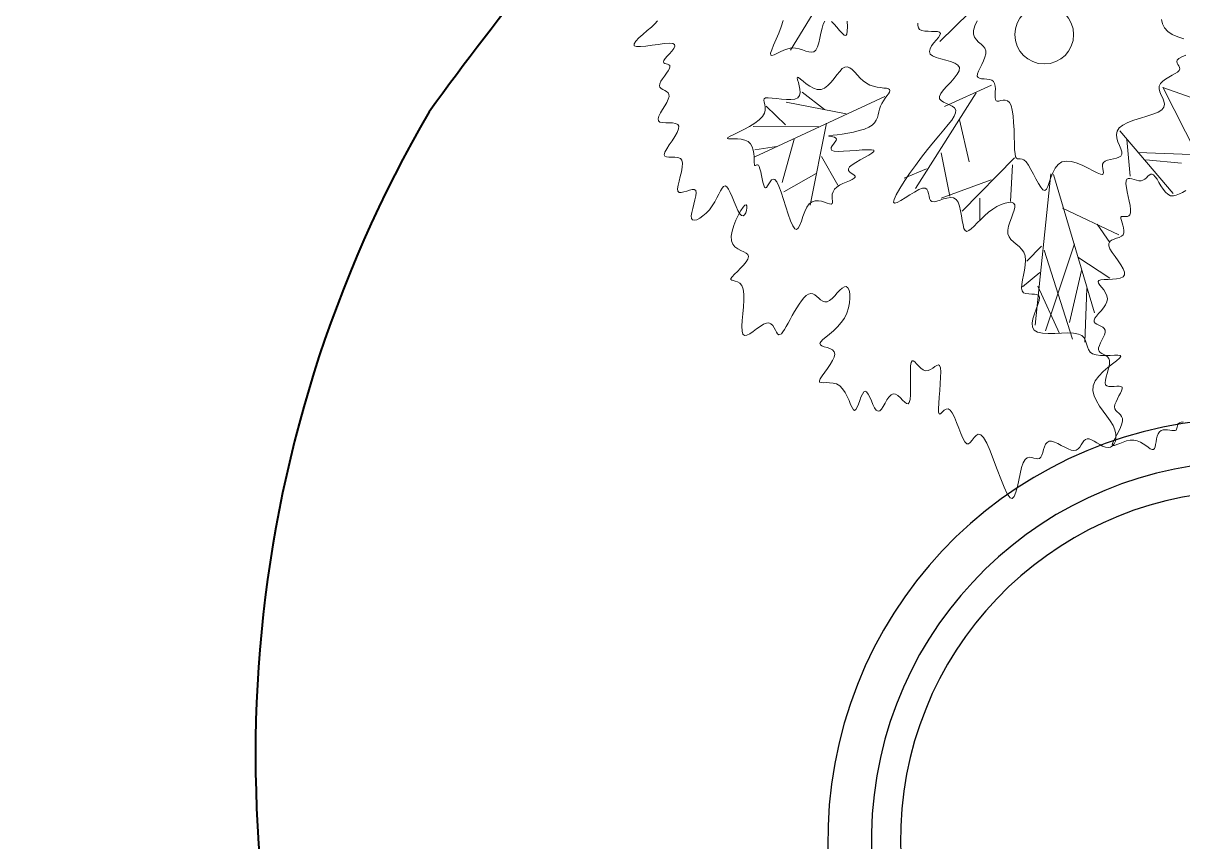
# Model space of a CAD drawing. Extents: x 2080 to 102394, y 2071 to 93424.
# Drawn here: x 85230.2 to 85470, y 81868.4 to 82037.5 of the extents above; entities that cross this region are included whole.
import ezdxf

# ---------------------------------------------------------------- set-up
doc = ezdxf.new("R2010")
doc.units = 0
doc.header["$LTSCALE"] = 20
doc.header["$MEASUREMENT"] = 0
doc.layers.add('BUILDING', color=4, linetype='Continuous', lineweight=40)
doc.layers.add('casuanut tree', color=100, linetype='Continuous', lineweight=5)
doc.layers.add('R.C.C Wall', color=50, linetype='Continuous')
doc.layers.add('road', color=2, linetype='Continuous')

# ---------------------------------------------------------------- blocks, each defined once
blk = doc.blocks.new('tr')
at = {"layer": 'casuanut tree'}
for p, q in [((-0.4628, 0.2409), (-0.6017, 0.0989)), ((-0.1639, 0.0898), (-0.2485, 0.0385)), ((-0.6532, -0.073), (-0.6884, -0.0189)), ((-0.5062, -0.0793), (-0.6394, -0.0202)), ((-0.5539, -0.0579), (-0.5967, -0.0051)), ((-0.4069, -0.0604), (-0.7425, -0.1308)), ((-0.5766, -0.0956), (-0.7299, -0.0592)), ((-0.6407, -0.1107), (-0.6922, -0.205)), ((-0.5565, -0.0906), (-0.6394, -0.2729)), ((-0.1911, -0.1005), (-0.3843, -0.2908)), ((-0.1519, -0.0915), (-0.2726, -0.1156)), ((-0.6859, -0.1183), (-0.7387, -0.1145)), ((-0.5866, -0.166), (-0.564, -0.2415)), ((-0.2454, -0.1549), (-0.2454, -0.2576)), ((0.2467, -0.1881), (0.3161, -0.4691)), ((0.249, -0.1907), (0.472, -0.3327)), ((-0.608, -0.2025), (-0.6935, -0.2276)), ((-0.3058, -0.2214), (-0.3088, -0.3271)), ((-0.3481, -0.2516), (-0.4054, -0.2606)), ((-0.1368, -0.2727), (-0.2877, -0.3694)), ((0.1229, -0.2667), (0.2134, -0.4419)), ((-0.1458, -0.2878), (-0.17, -0.3724)), ((0.135, -0.2908), (0.1229, -0.3785)), ((-0.2032, -0.312), (-0.33, -0.3271)), ((-0.0613, -0.3301), (-0.179, -0.6745)), ((0.1531, -0.3271), (0.2768, -0.3603)), ((-0.2394, -0.3482), (-0.2515, -0.3996)), ((-0.0552, -0.3331), (-0.0341, -0.6775)), ((0.1682, -0.3482), (0.2497, -0.3754)), ((-0.0526, -0.416), (0.0645, -0.5084)), ((-0.1217, -0.4933), (-0.1639, -0.5204)), ((0.0195, -0.4723), (0.0397, -0.5219)), ((-0.0436, -0.5061), (-0.1585, -0.6932)), ((-0.1179, -0.5039), (-0.0999, -0.727)), ((-0.1398, -0.5537), (-0.1881, -0.5778)), ((-0.0432, -0.5386), (0.0202, -0.605)), ((-0.0413, -0.5715), (-0.0976, -0.6865)), ((-0.1517, -0.585), (-0.1269, -0.7067))]:
    blk.add_line(p, q, dxfattribs=at)
at = {"layer": 'casuanut tree', "color": 2}
blk.add_line((-0.0391, -0.6166), (-0.0729, -0.7406), dxfattribs=at)
at = {"layer": 'casuanut tree'}
for points in [[(0.2449, -0.4417), (0.2362, -0.444), (0.2278, -0.4461), (0.2199, -0.4475), (0.2127, -0.4475), (0.2063, -0.4454), (0.2008, -0.4407), (0.1963, -0.434), (0.1925, -0.4259), (0.1892, -0.4171), (0.1863, -0.4082), (0.1836, -0.3999), (0.1809, -0.3929), (0.1781, -0.3879), (0.175, -0.3853), (0.1716, -0.3848), (0.1679, -0.3859), (0.1639, -0.3879), (0.1596, -0.3903), (0.1551, -0.3927), (0.1504, -0.3943), (0.1455, -0.3947), (0.1403, -0.3934), (0.1351, -0.3911), (0.13, -0.3881), (0.125, -0.3852), (0.1205, -0.383), (0.1165, -0.3821), (0.1131, -0.3832), (0.1105, -0.3868), (0.1089, -0.3933), (0.1079, -0.4022), (0.1074, -0.4128), (0.1072, -0.4242), (0.1069, -0.4358), (0.1064, -0.4467), (0.1055, -0.4561), (0.1038, -0.4634), (0.1013, -0.4679), (0.098, -0.4701), (0.0944, -0.4706), (0.0906, -0.47), (0.0869, -0.4689), (0.0835, -0.468), (0.0808, -0.4678), (0.079, -0.469), (0.0783, -0.4721), (0.0783, -0.4767), (0.0788, -0.4823), (0.0793, -0.4886), (0.0795, -0.4951), (0.079, -0.5012), (0.0775, -0.5066), (0.0745, -0.5107), (0.0699, -0.5134), (0.0641, -0.5148), (0.0576, -0.5156), (0.051, -0.5164), (0.0449, -0.5175), (0.0398, -0.5196), (0.0364, -0.5232), (0.0351, -0.5288), (0.0364, -0.5367), (0.0396, -0.5464), (0.044, -0.5574), (0.0488, -0.5688), (0.0532, -0.5799), (0.0565, -0.5902), (0.0578, -0.5989), (0.0565, -0.6054), (0.0519, -0.6091), (0.0448, -0.6104), (0.0358, -0.6101), (0.0258, -0.6086), (0.0158, -0.6067), (0.0065, -0.6049), (-0.0013, -0.6039), (-0.0066, -0.6043), (-0.0088, -0.6065), (-0.0086, -0.6104), (-0.0066, -0.6157), (-0.0036, -0.622), (-0.0003, -0.6291), (0.0025, -0.6366), (0.004, -0.6442), (0.0036, -0.6516), (0.0006, -0.6585), (-0.0044, -0.6649), (-0.0107, -0.6709), (-0.0178, -0.6764), (-0.0249, -0.6814), (-0.0313, -0.6861), (-0.0363, -0.6904), (-0.0392, -0.6944), (-0.0396, -0.6981), (-0.0379, -0.7015), (-0.0348, -0.7049), (-0.0308, -0.7082), (-0.0265, -0.7117), (-0.0227, -0.7153), (-0.02, -0.7193), (-0.0189, -0.7237), (-0.02, -0.7286), (-0.0228, -0.7339), (-0.0268, -0.7394), (-0.0315, -0.745), (-0.0361, -0.7505), (-0.0403, -0.7559), (-0.0434, -0.7609), (-0.0448, -0.7654), (-0.0442, -0.7693), (-0.042, -0.7729), (-0.0386, -0.7762), (-0.0347, -0.7795), (-0.0308, -0.783), (-0.0274, -0.7869), (-0.0252, -0.7915), (-0.0246, -0.7969), (-0.026, -0.8033), (-0.029, -0.8105), (-0.0331, -0.818), (-0.0375, -0.8257), (-0.0417, -0.8331), (-0.0451, -0.84), (-0.0471, -0.8461), (-0.0471, -0.851), (-0.0446, -0.8546), (-0.0402, -0.857), (-0.0344, -0.8585), (-0.0281, -0.8596), (-0.0218, -0.8606), (-0.0162, -0.8616), (-0.012, -0.8632), (-0.0099, -0.8657), (-0.0104, -0.8692), (-0.0129, -0.8736), (-0.017, -0.8788), (-0.0219, -0.8844), (-0.0271, -0.8903), (-0.0319, -0.8963), (-0.0358, -0.902), (-0.0381, -0.9074), (-0.0383, -0.9122), (-0.037, -0.9165), (-0.0345, -0.9206), (-0.0316, -0.9247), (-0.0288, -0.9289), (-0.0267, -0.9335), (-0.0258, -0.9387), (-0.0268, -0.9446), (-0.03, -0.9513), (-0.035, -0.9587), (-0.041, -0.9662), (-0.0475, -0.9737), (-0.0537, -0.9807), (-0.059, -0.9869), (-0.0626, -0.9918), (-0.064, -0.9953), (-0.0626, -0.9969), (-0.0587, -0.9972), (-0.0529, -0.9965), (-0.0455, -0.9953), (-0.0372, -0.9941), (-0.0283, -0.9934), (-0.0195, -0.9936), (-0.0111, -0.9953), (-0.0035, -0.9987), (0.0032, -1.0034), (0.0091, -1.0089), (0.0143, -1.0146), (0.0188, -1.0199), (0.0228, -1.0243), (0.0264, -1.0271), (0.0295, -1.0279), (0.0323, -1.0263), (0.0349, -1.0226), (0.0375, -1.0174), (0.04, -1.0113), (0.0428, -1.0049), (0.0458, -0.9988), (0.0492, -0.9935), (0.0531, -0.9896), (0.0576, -0.9876), (0.0626, -0.9872), (0.0678, -0.9879), (0.073, -0.9895), (0.078, -0.9914), (0.0827, -0.9933), (0.0869, -0.9947), (0.0903, -0.9953), (0.0928, -0.9947), (0.0946, -0.9931), (0.096, -0.9909), (0.0972, -0.9882), (0.0984, -0.9855), (0.0999, -0.9829), (0.102, -0.9808), (0.1049, -0.9795), (0.1088, -0.9791), (0.1135, -0.9795)], [(-0.8961, 0.2386), (-0.9034, 0.2335), (-0.9136, 0.2278), (-0.9253, 0.2216), (-0.9374, 0.2152), (-0.9486, 0.209), (-0.9575, 0.2031), (-0.9629, 0.1979), (-0.9636, 0.1935), (-0.9587, 0.1903), (-0.9492, 0.1879), (-0.9364, 0.1862), (-0.9218, 0.1848), (-0.9067, 0.1836), (-0.8925, 0.1821), (-0.8806, 0.1803), (-0.8724, 0.1778), (-0.8689, 0.1744), (-0.8694, 0.1702), (-0.873, 0.1656), (-0.8787, 0.1607), (-0.8856, 0.1558), (-0.8925, 0.151), (-0.8986, 0.1466), (-0.9028, 0.1428), (-0.9045, 0.1398), (-0.9039, 0.1375), (-0.9018, 0.1355), (-0.8989, 0.1338), (-0.8957, 0.1321), (-0.893, 0.1302), (-0.8914, 0.1278), (-0.8916, 0.1248), (-0.8939, 0.121), (-0.8981, 0.1166), (-0.9035, 0.1117), (-0.9094, 0.1065), (-0.9153, 0.1012), (-0.9205, 0.096), (-0.9244, 0.091), (-0.9265, 0.0865), (-0.9261, 0.0826), (-0.924, 0.079), (-0.9206, 0.0758), (-0.9167, 0.0725), (-0.913, 0.0692), (-0.9101, 0.0654), (-0.9088, 0.0611), (-0.9096, 0.0561), (-0.913, 0.0501), (-0.9184, 0.0436), (-0.925, 0.0366), (-0.9321, 0.0294), (-0.9387, 0.0225), (-0.9441, 0.016), (-0.9474, 0.0102), (-0.9478, 0.0054), (-0.9449, 0.0017), (-0.9392, -0.001), (-0.9318, -0.0032), (-0.9236, -0.0052), (-0.9157, -0.0073), (-0.9089, -0.01), (-0.9043, -0.0135), (-0.9028, -0.0183), (-0.9051, -0.0245), (-0.9106, -0.0319), (-0.9181, -0.04), (-0.9267, -0.0484), (-0.9355, -0.0568), (-0.9433, -0.0646), (-0.9493, -0.0714), (-0.9524, -0.0769), (-0.9518, -0.0807), (-0.9483, -0.0833), (-0.9426, -0.085), (-0.9357, -0.0865), (-0.9286, -0.0881), (-0.922, -0.0905), (-0.9168, -0.0941), (-0.9141, -0.0994), (-0.9143, -0.1068), (-0.917, -0.1157), (-0.9214, -0.1257), (-0.9266, -0.1361), (-0.9319, -0.1462), (-0.9364, -0.1555), (-0.9394, -0.1634), (-0.94, -0.1693), (-0.9377, -0.1727), (-0.933, -0.1742), (-0.9267, -0.1743), (-0.9196, -0.1737), (-0.9124, -0.173), (-0.9059, -0.1729), (-0.901, -0.1741), (-0.8983, -0.1772), (-0.8984, -0.1826), (-0.9009, -0.1899), (-0.905, -0.1985), (-0.9098, -0.2079), (-0.9148, -0.2174), (-0.9192, -0.2263), (-0.9222, -0.2342), (-0.9231, -0.2403), (-0.9213, -0.2442), (-0.9171, -0.246), (-0.9111, -0.2459), (-0.9035, -0.244), (-0.895, -0.2404), (-0.8859, -0.2355), (-0.8767, -0.2294), (-0.8679, -0.2223), (-0.8599, -0.2143), (-0.8527, -0.2061), (-0.8462, -0.1983), (-0.8405, -0.1914), (-0.8354, -0.186), (-0.831, -0.1828), (-0.8272, -0.1823), (-0.824, -0.1851), (-0.8213, -0.1915), (-0.8189, -0.2008), (-0.8168, -0.212), (-0.8148, -0.2241), (-0.8128, -0.236), (-0.8105, -0.2467), (-0.8079, -0.2552), (-0.8049, -0.2606), (-0.8012, -0.262), (-0.7974, -0.2602), (-0.7937, -0.2562), (-0.7905, -0.251), (-0.7883, -0.2456), (-0.7874, -0.2409), (-0.7883, -0.2381), (-0.7913, -0.238), (-0.7967, -0.2415), (-0.8039, -0.2481), (-0.812, -0.2571), (-0.8205, -0.2678), (-0.8285, -0.2794), (-0.8352, -0.2914), (-0.84, -0.303), (-0.842, -0.3135), (-0.8408, -0.3224), (-0.8371, -0.3298), (-0.8316, -0.336), (-0.8254, -0.3413), (-0.8193, -0.346), (-0.8141, -0.3505), (-0.8109, -0.3549), (-0.8105, -0.3597), (-0.8134, -0.3651), (-0.8192, -0.3708), (-0.8269, -0.3768), (-0.8357, -0.3827), (-0.8446, -0.3883), (-0.8528, -0.3935), (-0.8593, -0.3979), (-0.8634, -0.4014), (-0.8644, -0.4039), (-0.8627, -0.4057), (-0.8592, -0.4074), (-0.8547, -0.4096), (-0.8498, -0.4127), (-0.8454, -0.4173), (-0.8421, -0.4239), (-0.8409, -0.433), (-0.8421, -0.4449), (-0.8454, -0.459), (-0.8499, -0.4744), (-0.855, -0.49), (-0.8598, -0.5051), (-0.8637, -0.5187), (-0.8659, -0.5299), (-0.8657, -0.5378), (-0.8625, -0.5417), (-0.8568, -0.5423), (-0.8492, -0.5404), (-0.8403, -0.5369), (-0.8308, -0.5327), (-0.8213, -0.5286), (-0.8125, -0.5255), (-0.8049, -0.5243), (-0.799, -0.5255), (-0.7947, -0.5289), (-0.7916, -0.5338), (-0.7894, -0.5395), (-0.7877, -0.5454), (-0.7862, -0.5509), (-0.7845, -0.5553), (-0.7823, -0.5581), (-0.7794, -0.5586), (-0.7757, -0.5572), (-0.7712, -0.5539), (-0.7661, -0.5492), (-0.7605, -0.5432), (-0.7543, -0.5363), (-0.7477, -0.5288), (-0.7407, -0.5209), (-0.7334, -0.5128), (-0.7259, -0.505), (-0.7184, -0.4977), (-0.711, -0.4911), (-0.7038, -0.4857), (-0.6971, -0.4817), (-0.691, -0.4794), (-0.6855, -0.4792), (-0.6808, -0.4811), (-0.6767, -0.4847), (-0.673, -0.4894), (-0.6695, -0.4945), (-0.6658, -0.4995), (-0.6618, -0.5037), (-0.6571, -0.5066), (-0.6517, -0.5073), (-0.6453, -0.5057), (-0.6382, -0.5022), (-0.6307, -0.4975), (-0.6232, -0.4924), (-0.6158, -0.4876), (-0.6091, -0.4839), (-0.6033, -0.482), (-0.5988, -0.4826), (-0.5958, -0.4862), (-0.5944, -0.4926), (-0.5946, -0.501), (-0.5964, -0.511), (-0.5999, -0.522), (-0.605, -0.5333), (-0.6117, -0.5444), (-0.6202, -0.5547), (-0.6302, -0.5637), (-0.6413, -0.5716), (-0.6526, -0.5783), (-0.6637, -0.5841), (-0.6737, -0.5891), (-0.6821, -0.5935), (-0.6881, -0.5974), (-0.6911, -0.6009), (-0.6907, -0.6042), (-0.6875, -0.6074), (-0.6825, -0.6107), (-0.6765, -0.6143), (-0.6705, -0.6182), (-0.6655, -0.6226), (-0.6623, -0.6277), (-0.6619, -0.6336), (-0.6648, -0.6403), (-0.6706, -0.6477), (-0.6782, -0.6554), (-0.6868, -0.6631), (-0.6954, -0.6705), (-0.7032, -0.6773), (-0.7092, -0.6831), (-0.7125, -0.6876), (-0.7125, -0.6907), (-0.7096, -0.6927), (-0.7044, -0.6942), (-0.6976, -0.6955), (-0.6899, -0.6973), (-0.6818, -0.7), (-0.6741, -0.7041), (-0.6675, -0.7102), (-0.6624, -0.7184), (-0.6586, -0.7283), (-0.6559, -0.739), (-0.6538, -0.7496), (-0.6522, -0.7594), (-0.6505, -0.7675), (-0.6486, -0.7732), (-0.6461, -0.7755), (-0.6427, -0.7741), (-0.6386, -0.7695), (-0.634, -0.763), (-0.6291, -0.7554), (-0.6241, -0.7479), (-0.6193, -0.7415), (-0.615, -0.7372), (-0.6112, -0.7361), (-0.6082, -0.7389), (-0.6058, -0.7449), (-0.6038, -0.753), (-0.602, -0.7623), (-0.6002, -0.7717), (-0.598, -0.7801), (-0.5954, -0.7867), (-0.592, -0.7902), (-0.5878, -0.79), (-0.5828, -0.7868), (-0.5772, -0.7815), (-0.5712, -0.7751), (-0.565, -0.7685), (-0.5588, -0.7628), (-0.5527, -0.7588), (-0.547, -0.7575), (-0.5418, -0.7596), (-0.537, -0.7643), (-0.5326, -0.7705), (-0.5286, -0.7772), (-0.5248, -0.7833), (-0.5212, -0.7876), (-0.5177, -0.7891), (-0.5144, -0.7868), (-0.511, -0.7799), (-0.5076, -0.7692), (-0.5043, -0.756), (-0.501, -0.7414), (-0.4977, -0.7268), (-0.4946, -0.7133), (-0.4915, -0.7021), (-0.4885, -0.6944), (-0.4855, -0.6911), (-0.4826, -0.6917), (-0.4796, -0.695), (-0.4764, -0.7003), (-0.4728, -0.7066), (-0.4688, -0.7128), (-0.4643, -0.7181), (-0.4592, -0.7214), (-0.4534, -0.7223), (-0.4472, -0.7211), (-0.4411, -0.7189), (-0.4353, -0.7165), (-0.4302, -0.7148), (-0.4263, -0.7146), (-0.4238, -0.7169), (-0.4232, -0.7226), (-0.4246, -0.7321), (-0.4277, -0.7448), (-0.432, -0.7595), (-0.4368, -0.7751), (-0.4417, -0.7906), (-0.4461, -0.8048), (-0.4495, -0.8167), (-0.4513, -0.8251), (-0.4512, -0.8294), (-0.4493, -0.8302), (-0.4461, -0.8287), (-0.4419, -0.8261), (-0.4371, -0.8234), (-0.4321, -0.8218), (-0.4274, -0.8224), (-0.4232, -0.8262), (-0.4198, -0.8342), (-0.4171, -0.8454), (-0.415, -0.8586), (-0.413, -0.8727), (-0.4111, -0.8865), (-0.4089, -0.8988), (-0.4063, -0.9084), (-0.4029, -0.9141), (-0.3986, -0.9152), (-0.3937, -0.9128), (-0.3882, -0.9083), (-0.3823, -0.9033), (-0.3764, -0.8993), (-0.3706, -0.8978), (-0.3651, -0.9004), (-0.3601, -0.9085), (-0.3558, -0.9231), (-0.352, -0.9429), (-0.3487, -0.966), (-0.3455, -0.9903), (-0.3423, -1.0141), (-0.3389, -1.0354), (-0.3351, -1.0523), (-0.3308, -1.0629), (-0.3258, -1.0658), (-0.3202, -1.062), (-0.3142, -1.0532), (-0.3077, -1.0409), (-0.3011, -1.0267), (-0.2944, -1.0122), (-0.2878, -0.9989), (-0.2813, -0.9885), (-0.2751, -0.9821), (-0.2693, -0.9793), (-0.2637, -0.9791), (-0.2585, -0.9808), (-0.2536, -0.9833), (-0.249, -0.9858), (-0.2447, -0.9875), (-0.2407, -0.9874), (-0.2371, -0.9849), (-0.2336, -0.9805), (-0.2302, -0.9748), (-0.2267, -0.9686), (-0.223, -0.9626), (-0.2189, -0.9574), (-0.2144, -0.9538), (-0.2092, -0.9524), (-0.2034, -0.9538), (-0.197, -0.9574), (-0.1902, -0.9626), (-0.1832, -0.9686), (-0.1761, -0.9748), (-0.1692, -0.9805), (-0.1625, -0.9849), (-0.1563, -0.9874), (-0.1507, -0.9874), (-0.1456, -0.9855), (-0.1409, -0.9822), (-0.1365, -0.9781), (-0.1322, -0.9739), (-0.128, -0.9703), (-0.1237, -0.9678), (-0.1191, -0.9671), (-0.1143, -0.9686), (-0.1093, -0.972), (-0.104, -0.9767), (-0.0985, -0.982), (-0.0928, -0.9875), (-0.087, -0.9925), (-0.0811, -0.9964), (-0.0752, -0.9986), (-0.0694, -0.9988), (-0.0638, -0.9969), (-0.0587, -0.9931), (-0.0545, -0.9875), (-0.0515, -0.9803), (-0.0497, -0.9716), (-0.0497, -0.9615), (-0.0516, -0.9502), (-0.0555, -0.9379), (-0.0608, -0.9248), (-0.0667, -0.9113), (-0.0724, -0.8975), (-0.077, -0.8839), (-0.0798, -0.8706), (-0.0798, -0.8581), (-0.0764, -0.8465), (-0.0689, -0.8362), (-0.0583, -0.827), (-0.0458, -0.819), (-0.0326, -0.812), (-0.0198, -0.8061), (-0.0087, -0.801), (-0.0005, -0.7969), (0.0036, -0.7936), (0.0028, -0.7909), (-0.0022, -0.7888), (-0.0103, -0.7869), (-0.0205, -0.785), (-0.0317, -0.7828), (-0.0428, -0.7801), (-0.0528, -0.7766), (-0.0606, -0.7722), (-0.0654, -0.7665), (-0.0679, -0.7599), (-0.0689, -0.7527), (-0.0693, -0.7451), (-0.0701, -0.7376), (-0.072, -0.7303), (-0.0761, -0.7237), (-0.0831, -0.7181), (-0.0938, -0.7136), (-0.1072, -0.7099), (-0.1223, -0.7068), (-0.138, -0.7038), (-0.1532, -0.7006), (-0.1667, -0.6967), (-0.1775, -0.6917), (-0.1845, -0.6854), (-0.1868, -0.6774), (-0.1852, -0.6681), (-0.1809, -0.658), (-0.1747, -0.6475), (-0.1679, -0.6372), (-0.1615, -0.6275), (-0.1565, -0.619), (-0.1541, -0.6121), (-0.1549, -0.6072), (-0.1584, -0.6038), (-0.1639, -0.6015), (-0.1705, -0.5997), (-0.1774, -0.598), (-0.1837, -0.5957), (-0.1885, -0.5923), (-0.1912, -0.5874), (-0.1911, -0.5804), (-0.1886, -0.5718), (-0.1845, -0.5619), (-0.1795, -0.5512), (-0.1744, -0.5399), (-0.1698, -0.5286), (-0.1666, -0.5176), (-0.1653, -0.5073), (-0.1666, -0.4982), (-0.1699, -0.4899), (-0.1745, -0.4824), (-0.1798, -0.4752), (-0.185, -0.4683), (-0.1895, -0.4614), (-0.1926, -0.4542), (-0.1935, -0.4465), (-0.1917, -0.4381), (-0.1879, -0.4293), (-0.1827, -0.4203), (-0.1769, -0.4114), (-0.1711, -0.4029), (-0.1662, -0.395), (-0.1629, -0.388), (-0.1619, -0.3823), (-0.1638, -0.3779), (-0.1683, -0.375), (-0.1751, -0.3735), (-0.1836, -0.3734), (-0.1935, -0.3746), (-0.2044, -0.377), (-0.2157, -0.3807), (-0.2272, -0.3856), (-0.2384, -0.3916), (-0.2491, -0.3982), (-0.2591, -0.4047), (-0.2682, -0.4106), (-0.2762, -0.4153), (-0.2828, -0.4181), (-0.288, -0.4186), (-0.2914, -0.4161), (-0.2931, -0.4102), (-0.2934, -0.4015), (-0.2928, -0.391), (-0.292, -0.3793), (-0.2913, -0.3674), (-0.2914, -0.356), (-0.2928, -0.3461), (-0.2959, -0.3383), (-0.3012, -0.3334), (-0.3082, -0.3309), (-0.3164, -0.3302), (-0.3251, -0.3306), (-0.3337, -0.3314), (-0.3417, -0.3321), (-0.3484, -0.332), (-0.3533, -0.3304), (-0.3561, -0.3269), (-0.3571, -0.3219), (-0.3571, -0.3161), (-0.3569, -0.3099), (-0.3571, -0.304), (-0.3586, -0.2991), (-0.362, -0.2956), (-0.368, -0.2944), (-0.3771, -0.2956), (-0.3885, -0.2988), (-0.4011, -0.303), (-0.4137, -0.3075), (-0.4254, -0.3114), (-0.435, -0.3139), (-0.4413, -0.3141), (-0.4434, -0.3113), (-0.4404, -0.3048), (-0.4329, -0.2951), (-0.4215, -0.2828), (-0.4071, -0.2686), (-0.3905, -0.2532), (-0.3725, -0.2373), (-0.3538, -0.2215), (-0.3353, -0.2065), (-0.3177, -0.1928), (-0.3014, -0.1806), (-0.2866, -0.1696), (-0.2738, -0.1597), (-0.2633, -0.1509), (-0.2554, -0.1431), (-0.2504, -0.1361), (-0.2486, -0.1299), (-0.2503, -0.1242), (-0.2545, -0.1191), (-0.2603, -0.1142), (-0.2668, -0.1096), (-0.2729, -0.1049), (-0.2776, -0.1001), (-0.28, -0.0949), (-0.279, -0.0893), (-0.2741, -0.0831), (-0.266, -0.0764), (-0.256, -0.0693), (-0.2451, -0.062), (-0.2346, -0.0545), (-0.2257, -0.0471), (-0.2194, -0.0399), (-0.2171, -0.033), (-0.2194, -0.0264), (-0.2257, -0.0202), (-0.2346, -0.0142), (-0.245, -0.0084), (-0.2557, -0.0028), (-0.2656, 0.0029), (-0.2734, 0.0086), (-0.2779, 0.0144), (-0.2784, 0.0204), (-0.2755, 0.0265), (-0.2701, 0.0325), (-0.2634, 0.0383), (-0.2563, 0.0438), (-0.2499, 0.0489), (-0.2451, 0.0534), (-0.243, 0.0572), (-0.2443, 0.0602), (-0.2485, 0.0626), (-0.2547, 0.0646), (-0.2623, 0.0665), (-0.2703, 0.0685), (-0.278, 0.0708), (-0.2845, 0.0737), (-0.2892, 0.0775), (-0.2913, 0.0822), (-0.2913, 0.0876), (-0.2899, 0.0933)], [(-0.4536, 0.1354), (-0.4561, 0.1228), (-0.4588, 0.1128), (-0.4616, 0.1061), (-0.4648, 0.1034), (-0.4684, 0.1052), (-0.4723, 0.1105), (-0.4766, 0.1182), (-0.4811, 0.1271), (-0.4859, 0.1359), (-0.4908, 0.1436)], [(-0.5059, 0.1481), (-0.511, 0.1418), (-0.5161, 0.1328), (-0.5213, 0.1223), (-0.5265, 0.1112), (-0.5317, 0.1007), (-0.5371, 0.0917), (-0.5425, 0.0854), (-0.5481, 0.0824), (-0.5538, 0.0825), (-0.5599, 0.0847), (-0.5663, 0.0885), (-0.5732, 0.0929), (-0.5807, 0.0974), (-0.5888, 0.1011), (-0.5977, 0.1034), (-0.6073, 0.1037), (-0.6172, 0.1024), (-0.6267, 0.1004), (-0.6354, 0.0982), (-0.6426, 0.0966), (-0.6477, 0.0963), (-0.6502, 0.0979), (-0.6495, 0.1023), (-0.6452, 0.1098), (-0.6382, 0.1199), (-0.6293, 0.1318), (-0.6198, 0.1449), (-0.6105, 0.1584), (-0.6024, 0.1715)], [(-0.1504, 0.0665), (-0.1587, 0.0558), (-0.1642, 0.0459), (-0.1663, 0.0372), (-0.1655, 0.0296), (-0.1626, 0.0227), (-0.1586, 0.0163), (-0.154, 0.0103), (-0.1499, 0.0044), (-0.147, -0.0017), (-0.1462, -0.0082), (-0.1479, -0.0152), (-0.1518, -0.0226), (-0.1571, -0.0302), (-0.1631, -0.0377), (-0.1691, -0.0449), (-0.1744, -0.0516), (-0.1782, -0.0574), (-0.1799, -0.0622), (-0.179, -0.0659), (-0.1759, -0.0686), (-0.1712, -0.0707), (-0.1655, -0.0725), (-0.1594, -0.0744), (-0.1535, -0.0767), (-0.1485, -0.0796), (-0.145, -0.0837), (-0.1435, -0.0889), (-0.1435, -0.0952), (-0.1447, -0.1019), (-0.1465, -0.1089), (-0.1483, -0.1155), (-0.1498, -0.1215), (-0.1504, -0.1264), (-0.1495, -0.1299), (-0.147, -0.1316), (-0.143, -0.1321), (-0.1381, -0.1321), (-0.1328, -0.1323), (-0.1275, -0.1333), (-0.1228, -0.136), (-0.1191, -0.141), (-0.1169, -0.149), (-0.1166, -0.1604), (-0.1178, -0.1746), (-0.1202, -0.1905), (-0.1232, -0.2073), (-0.1266, -0.224), (-0.1297, -0.2397), (-0.1323, -0.2533), (-0.1338, -0.264), (-0.1339, -0.271), (-0.1328, -0.2751), (-0.1307, -0.2771), (-0.1277, -0.278), (-0.1242, -0.2787), (-0.1203, -0.2801), (-0.1163, -0.2831), (-0.1124, -0.2887), (-0.1087, -0.2975), (-0.1053, -0.3086), (-0.102, -0.3211), (-0.0987, -0.3338), (-0.0954, -0.3457), (-0.092, -0.3556), (-0.0883, -0.3625), (-0.0842, -0.3654), (-0.0798, -0.3634), (-0.0748, -0.3575), (-0.0693, -0.3489), (-0.063, -0.3387), (-0.0559, -0.3284), (-0.048, -0.3189), (-0.0391, -0.3117), (-0.0291, -0.3079), (-0.018, -0.3084), (-0.0062, -0.3125), (0.0058, -0.3192), (0.0177, -0.3276), (0.0289, -0.3366), (0.039, -0.3453), (0.0476, -0.3526), (0.0543, -0.3575), (0.0586, -0.3593), (0.0611, -0.3583), (0.0623, -0.3553), (0.0627, -0.3509), (0.0629, -0.3456), (0.0634, -0.3402), (0.0649, -0.3353), (0.0678, -0.3316), (0.0725, -0.3294), (0.0786, -0.3286), (0.0857, -0.3285), (0.0931, -0.3287), (0.1003, -0.3288), (0.1067, -0.3281), (0.1118, -0.3262), (0.1151, -0.3225), (0.1161, -0.3169), (0.1155, -0.3095), (0.1141, -0.301), (0.1127, -0.2918), (0.112, -0.2826), (0.113, -0.2737), (0.1164, -0.2659), (0.1229, -0.2594), (0.1332, -0.2549), (0.1465, -0.2519), (0.1617, -0.2499), (0.178, -0.2486), (0.1941, -0.2474), (0.2092, -0.246), (0.2222, -0.2437), (0.2322, -0.2403), (0.2383, -0.2353), (0.2411, -0.2289), (0.2416, -0.2217), (0.2406, -0.2138), (0.2389, -0.2057), (0.2375, -0.1978), (0.2372, -0.1904), (0.2389, -0.1839), (0.2432, -0.1786), (0.2496, -0.1744), (0.2575, -0.1709), (0.2661, -0.168), (0.2747, -0.1655), (0.2828, -0.1632), (0.2894, -0.1608), (0.2941, -0.158), (0.2962, -0.1548), (0.2964, -0.1513), (0.2954, -0.1474), (0.2939, -0.1435), (0.2929, -0.1397), (0.293, -0.136), (0.295, -0.1327), (0.2997, -0.1299), (0.3076, -0.1276), (0.3179, -0.1258)], [(0.3216, -0.0869), (0.3087, -0.0791), (0.2973, -0.0705), (0.2884, -0.0611), (0.283, -0.0511), (0.2805, -0.0406), (0.2802, -0.03)]]:
    blk.add_lwpolyline(points, dxfattribs=at)
blk.add_lwpolyline([(-0.5999, 0.0324), (-0.601, 0.0306), (-0.601, 0.0259), (-0.6007, 0.0192), (-0.6004, 0.0111), (-0.6006, 0.0027), (-0.602, -0.0051), (-0.605, -0.0117), (-0.6101, -0.016), (-0.6176, -0.0176), (-0.6271, -0.0167), (-0.6378, -0.0142), (-0.649, -0.0106), (-0.6601, -0.0066), (-0.6704, -0.0029), (-0.6791, -0.0002), (-0.6855, 0.0009), (-0.6892, -0.0002), (-0.6908, -0.0033), (-0.6911, -0.0079), (-0.691, -0.0137), (-0.6912, -0.0202), (-0.6926, -0.0272), (-0.6961, -0.0342), (-0.7024, -0.0408), (-0.7121, -0.0468), (-0.7244, -0.0521), (-0.7383, -0.0567), (-0.7528, -0.0607), (-0.7667, -0.0641), (-0.779, -0.067), (-0.7887, -0.0694), (-0.7947, -0.0713), (-0.7963, -0.0728), (-0.794, -0.0741), (-0.7888, -0.0755), (-0.7815, -0.0772), (-0.773, -0.0794), (-0.7643, -0.0824), (-0.7562, -0.0863), (-0.7497, -0.0915), (-0.7453, -0.0981), (-0.743, -0.1057), (-0.7422, -0.1139), (-0.7426, -0.1223), (-0.7438, -0.1303), (-0.7452, -0.1375), (-0.7466, -0.1435), (-0.7474, -0.1479), (-0.7474, -0.1503), (-0.7466, -0.1512), (-0.7453, -0.1511), (-0.7436, -0.1506), (-0.7418, -0.1502), (-0.74, -0.1506), (-0.7384, -0.1522), (-0.7373, -0.1558), (-0.7367, -0.1615), (-0.7366, -0.169), (-0.7367, -0.1774), (-0.7369, -0.1861), (-0.7369, -0.1943), (-0.7365, -0.2013), (-0.7356, -0.2063), (-0.7339, -0.2087), (-0.7314, -0.2081), (-0.7281, -0.2051), (-0.7243, -0.201), (-0.7201, -0.1968), (-0.7159, -0.1935), (-0.7118, -0.1924), (-0.7079, -0.1945), (-0.7046, -0.2008), (-0.702, -0.2122), (-0.6999, -0.2274), (-0.6982, -0.2452), (-0.6966, -0.264), (-0.695, -0.2823), (-0.6931, -0.2988), (-0.6907, -0.3119), (-0.6878, -0.3203), (-0.684, -0.3229), (-0.6794, -0.3205), (-0.6742, -0.3143), (-0.6683, -0.3055), (-0.662, -0.2954), (-0.6551, -0.2853), (-0.6479, -0.2762), (-0.6405, -0.2696), (-0.6328, -0.2662), (-0.6251, -0.2657), (-0.6176, -0.2673), (-0.6105, -0.2703), (-0.6039, -0.274), (-0.5982, -0.2777), (-0.5934, -0.2806), (-0.5898, -0.282), (-0.5875, -0.2814), (-0.5861, -0.2789), (-0.5852, -0.2751), (-0.5844, -0.2703), (-0.5834, -0.2649), (-0.5816, -0.2593), (-0.5786, -0.254), (-0.574, -0.2493), (-0.5676, -0.2456), (-0.5599, -0.2427), (-0.5513, -0.2405), (-0.5426, -0.2387), (-0.5344, -0.2373), (-0.5273, -0.2358), (-0.5219, -0.2343), (-0.5189, -0.2324), (-0.5185, -0.23), (-0.5203, -0.2272), (-0.5232, -0.224), (-0.5266, -0.2206), (-0.5295, -0.2169), (-0.5311, -0.2131), (-0.5304, -0.2092), (-0.5267, -0.2054), (-0.5195, -0.2016), (-0.5096, -0.198), (-0.4982, -0.1945), (-0.4865, -0.1911), (-0.4758, -0.1879), (-0.4672, -0.1849), (-0.462, -0.1821), (-0.4614, -0.1794), (-0.4662, -0.177), (-0.4755, -0.1747), (-0.4881, -0.1725), (-0.5025, -0.1703), (-0.5176, -0.168), (-0.5321, -0.1657), (-0.5445, -0.1631), (-0.5538, -0.1603), (-0.5588, -0.1572), (-0.5602, -0.1538), (-0.5589, -0.1503), (-0.5557, -0.1468), (-0.5516, -0.1432), (-0.5474, -0.1397), (-0.5441, -0.1363), (-0.5425, -0.1332), (-0.5433, -0.1304), (-0.5459, -0.128), (-0.5495, -0.1259), (-0.5533, -0.1242), (-0.5566, -0.123), (-0.5585, -0.1221), (-0.5582, -0.1218), (-0.5549, -0.122), (-0.5481, -0.1226), (-0.5382, -0.1236), (-0.5262, -0.1246), (-0.5127, -0.1255), (-0.4985, -0.126), (-0.4846, -0.1259), (-0.4716, -0.125), (-0.4603, -0.1231), (-0.4514, -0.12), (-0.4445, -0.1158), (-0.4393, -0.1107), (-0.4353, -0.1051), (-0.432, -0.099), (-0.429, -0.0927), (-0.4258, -0.0864), (-0.422, -0.0803), (-0.4174, -0.0746), (-0.4121, -0.0693), (-0.4066, -0.0644), (-0.4013, -0.06), (-0.3968, -0.056), (-0.3934, -0.0524), (-0.3915, -0.0492), (-0.3916, -0.0465), (-0.394, -0.0441), (-0.3984, -0.0419), (-0.4044, -0.0397), (-0.4115, -0.0372), (-0.4192, -0.0341), (-0.4273, -0.0303), (-0.4351, -0.0255), (-0.4423, -0.0194), (-0.4486, -0.012), (-0.454, -0.0038), (-0.4589, 0.0048), (-0.4635, 0.013), (-0.4681, 0.0202), (-0.4729, 0.0259), (-0.4781, 0.0294), (-0.484, 0.0302), (-0.4907, 0.0278), (-0.4983, 0.0229), (-0.5065, 0.0164), (-0.5152, 0.0092), (-0.5242, 0.0021), (-0.5334, -0.0039), (-0.5425, -0.008), (-0.5515, -0.0093), (-0.5602, -0.0072), (-0.5684, -0.0023), (-0.576, 0.0044), (-0.5829, 0.012), (-0.5889, 0.0195), (-0.5938, 0.0261), (-0.5975, 0.0307)], close=True, dxfattribs=at)
at = {"layer": 'casuanut tree', "linetype": 'Continuous'}
blk.add_circle((-0.0014, -0.0017), 0.0703, dxfattribs=at)

msp = doc.modelspace()

# ---------------------------------------------------------------- linework, layer by layer
at = {"color": 13, "ltscale": 0.5}
for radius, start, end in [(87, 85.00304, 259.91005), (72, 86.83123, 263.08576)]:
    msp.add_arc((85483.598, 81868.886, 0.504), radius, start, end, dxfattribs=at)
at = {"layer": 'BUILDING', "linetype": 'Continuous', "ltscale": 0.5}
for centre, radius, start, end in [((87532.555, 78988.126, 0.301), 3835.862, 119.666284, 128.617358), ((85816.731, 81656.581, 0.504), 619.76, 137.170322, 144.18409), ((85541.788, 81886.439, 0.504), 263.536, 149.73683, 200.84693)]:
    msp.add_arc(centre, radius, start, end, dxfattribs=at)
at = {"layer": 'R.C.C Wall', "ltscale": 0.5}
msp.add_arc((85483.598, 81868.886, 0.504), 78, 87.00737, 265.26179, dxfattribs=at)
at = {"layer": 'road', "linetype": 'Continuous', "ltscale": 0.5}
msp.add_arc((86585.225, 80503.814, 0.1), 2189.51, 110.931783, 161.107381, dxfattribs=at)

# ---------------------------------------------------------------- block references
at = {"layer": 'casuanut tree', "linetype": 'Continuous', "xscale": 86.37264084723931, "yscale": 86.37264084724302, "zscale": 86.37264084724313, "rotation": 13.0160703837917}
msp.add_blockref('tr', (85441.405, 82035.362), dxfattribs=at)

doc.saveas('drawing.dxf')
